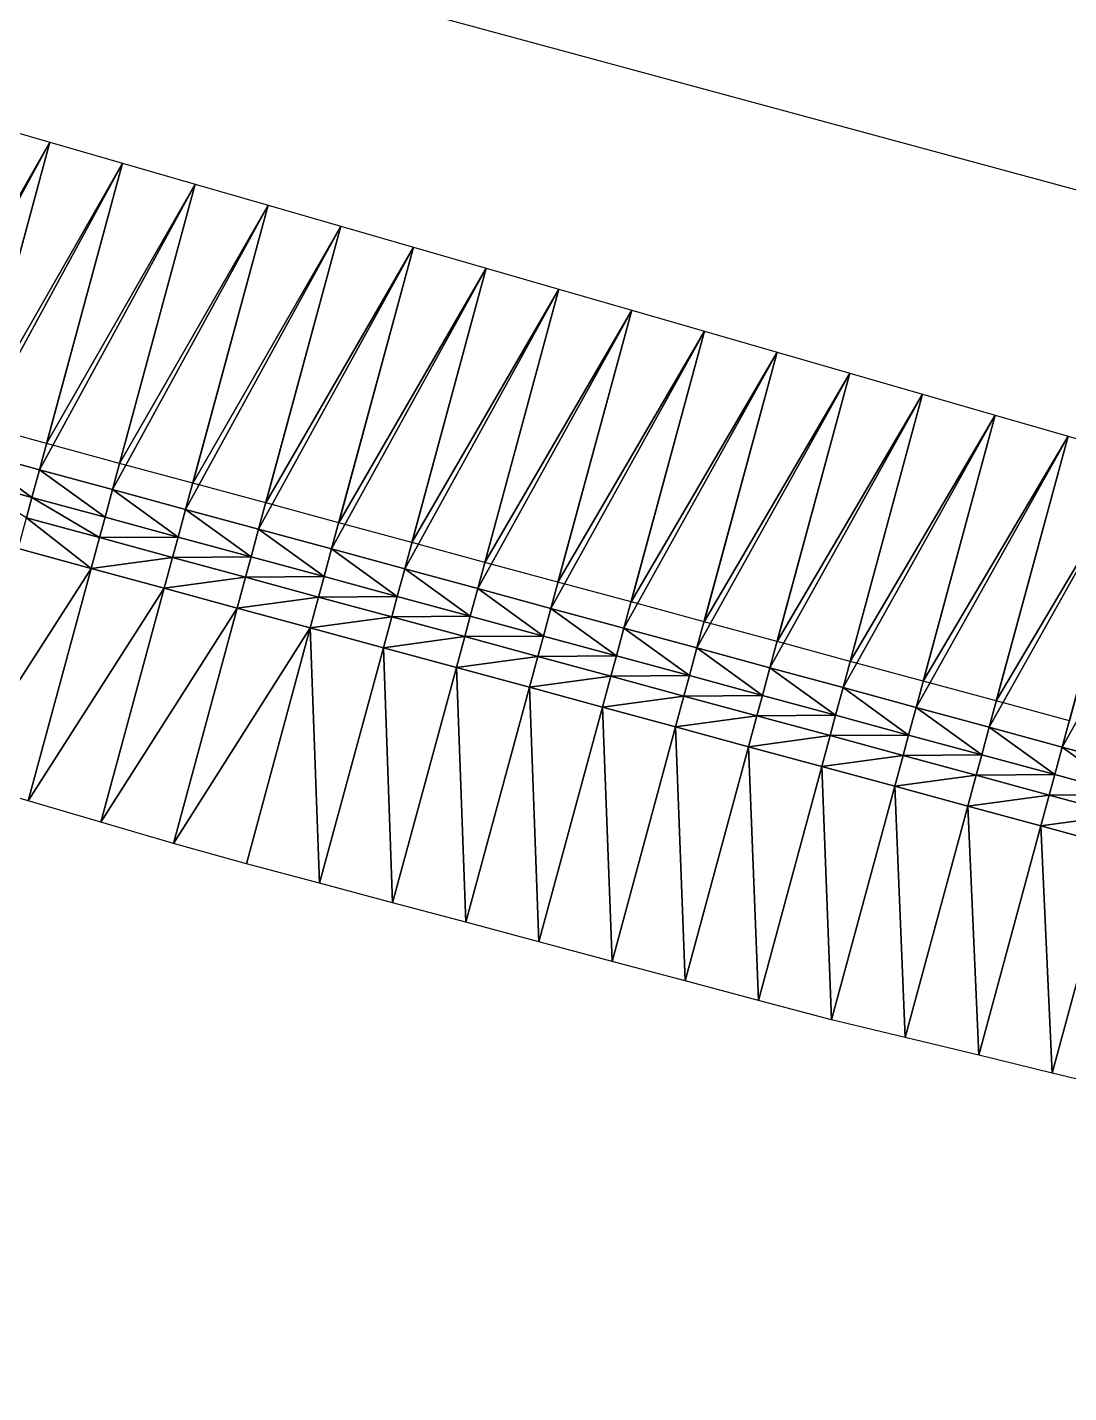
# Model space of a CAD drawing. Header units: metres. Extents: x 1882598 to 1885460, y 3171405 to 3171756.
# Drawn here: x 1883973.87 to 1883987.63, y 3171624.14 to 3171642.17 of the extents above; entities that cross this region are included whole.
import ezdxf

# ---------------------------------------------------------------- set-up
doc = ezdxf.new("R2010")
doc.units = ezdxf.units.M
doc.header["$MEASUREMENT"] = 0
doc.layers.add('Route - 27-28_RD561 IndG - Axe', color=1, linetype='Continuous')
doc.layers.add('Triangles surfaces projet', color=7, linetype='Continuous', true_color=0x848484)

msp = doc.modelspace()

# ---------------------------------------------------------------- linework, layer by layer
at = {"layer": 'Route - 27-28_RD561 IndG - Axe'}
msp.add_line((1883921.327, 3171658.024), (1884164.823, 3171592.026), dxfattribs=at)
at = {"layer": 'Triangles surfaces projet'}
for points in [[(1883974.168, 3171640.658, 151.681), (1883972.1, 3171636.853, 151.583), (1883973.207, 3171640.935, 151.689), (1883974.168, 3171640.658, 151.681)], [(1883974.168, 3171640.658, 152.031), (1883972.194, 3171637.199, 151.942), (1883973.207, 3171640.935, 152.039), (1883974.168, 3171640.658, 152.031)], [(1883974.168, 3171640.658, 151.681), (1883973.065, 3171636.591, 151.576), (1883972.1, 3171636.853, 151.583), (1883974.168, 3171640.658, 151.681)], [(1883973.159, 3171636.938, 151.935), (1883972.194, 3171637.199, 151.942), (1883974.168, 3171640.658, 152.031), (1883973.159, 3171636.938, 151.935)], [(1883974.168, 3171640.658, 151.681), (1883975.129, 3171640.38, 151.674), (1883973.065, 3171636.591, 151.576), (1883974.168, 3171640.658, 151.681)], [(1883975.129, 3171640.38, 152.024), (1883973.159, 3171636.938, 151.935), (1883974.168, 3171640.658, 152.031), (1883975.129, 3171640.38, 152.024)], [(1883975.129, 3171640.38, 151.674), (1883974.031, 3171636.33, 151.569), (1883973.065, 3171636.591, 151.576), (1883975.129, 3171640.38, 151.674)], [(1883974.125, 3171636.676, 151.928), (1883973.159, 3171636.938, 151.935), (1883975.129, 3171640.38, 152.024), (1883974.125, 3171636.676, 151.928)], [(1883975.129, 3171640.38, 151.674), (1883976.089, 3171640.103, 151.666), (1883974.031, 3171636.33, 151.569), (1883975.129, 3171640.38, 151.674)], [(1883976.089, 3171640.103, 152.016), (1883974.125, 3171636.676, 151.928), (1883975.129, 3171640.38, 152.024), (1883976.089, 3171640.103, 152.016)], [(1883974.996, 3171636.068, 151.562), (1883974.031, 3171636.33, 151.569), (1883976.089, 3171640.103, 151.666), (1883974.996, 3171636.068, 151.562)], [(1883975.09, 3171636.414, 151.921), (1883974.125, 3171636.676, 151.928), (1883976.089, 3171640.103, 152.016), (1883975.09, 3171636.414, 151.921)], [(1883976.089, 3171640.103, 151.666), (1883977.05, 3171639.825, 151.659), (1883974.996, 3171636.068, 151.562), (1883976.089, 3171640.103, 151.666)], [(1883977.05, 3171639.825, 152.009), (1883975.09, 3171636.414, 151.921), (1883976.089, 3171640.103, 152.016), (1883977.05, 3171639.825, 152.009)], [(1883974.996, 3171636.068, 151.562), (1883977.05, 3171639.825, 151.659), (1883975.961, 3171635.806, 151.555), (1883974.996, 3171636.068, 151.562)], [(1883976.055, 3171636.153, 151.914), (1883975.09, 3171636.414, 151.921), (1883977.05, 3171639.825, 152.009), (1883976.055, 3171636.153, 151.914)], [(1883977.05, 3171639.825, 151.659), (1883978.011, 3171639.548, 151.651), (1883975.961, 3171635.806, 151.555), (1883977.05, 3171639.825, 151.659)], [(1883978.011, 3171639.548, 152.001), (1883976.055, 3171636.153, 151.914), (1883977.05, 3171639.825, 152.009), (1883978.011, 3171639.548, 152.001)], [(1883975.961, 3171635.806, 151.555), (1883978.011, 3171639.548, 151.651), (1883976.926, 3171635.545, 151.548), (1883975.961, 3171635.806, 151.555)], [(1883977.02, 3171635.891, 151.907), (1883976.055, 3171636.153, 151.914), (1883978.011, 3171639.548, 152.001), (1883977.02, 3171635.891, 151.907)], [(1883978.011, 3171639.548, 151.651), (1883978.972, 3171639.27, 151.644), (1883976.926, 3171635.545, 151.548), (1883978.011, 3171639.548, 151.651)], [(1883978.972, 3171639.27, 151.994), (1883977.02, 3171635.891, 151.907), (1883978.011, 3171639.548, 152.001), (1883978.972, 3171639.27, 151.994)], [(1883976.926, 3171635.545, 151.548), (1883978.972, 3171639.27, 151.644), (1883977.891, 3171635.283, 151.541), (1883976.926, 3171635.545, 151.548)], [(1883977.985, 3171635.63, 151.9), (1883977.02, 3171635.891, 151.907), (1883978.972, 3171639.27, 151.994), (1883977.985, 3171635.63, 151.9)], [(1883978.972, 3171639.27, 151.644), (1883979.933, 3171638.993, 151.636), (1883977.891, 3171635.283, 151.541), (1883978.972, 3171639.27, 151.644)], [(1883979.933, 3171638.993, 151.986), (1883977.985, 3171635.63, 151.9), (1883978.972, 3171639.27, 151.994), (1883979.933, 3171638.993, 151.986)], [(1883979.933, 3171638.993, 151.636), (1883978.857, 3171635.022, 151.533), (1883977.891, 3171635.283, 151.541), (1883979.933, 3171638.993, 151.636)], [(1883978.95, 3171635.368, 151.892), (1883977.985, 3171635.63, 151.9), (1883979.933, 3171638.993, 151.986), (1883978.95, 3171635.368, 151.892)], [(1883980.894, 3171638.715, 151.629), (1883978.857, 3171635.022, 151.533), (1883979.933, 3171638.993, 151.636), (1883980.894, 3171638.715, 151.629)], [(1883980.894, 3171638.715, 151.979), (1883978.95, 3171635.368, 151.892), (1883979.933, 3171638.993, 151.986), (1883980.894, 3171638.715, 151.979)], [(1883978.857, 3171635.022, 151.533), (1883980.894, 3171638.715, 151.629), (1883979.822, 3171634.76, 151.526), (1883978.857, 3171635.022, 151.533)], [(1883979.916, 3171635.106, 151.885), (1883978.95, 3171635.368, 151.892), (1883980.894, 3171638.715, 151.979), (1883979.916, 3171635.106, 151.885)], [(1883981.855, 3171638.437, 151.621), (1883979.822, 3171634.76, 151.526), (1883980.894, 3171638.715, 151.629), (1883981.855, 3171638.437, 151.621)], [(1883981.855, 3171638.437, 151.971), (1883979.916, 3171635.106, 151.885), (1883980.894, 3171638.715, 151.979), (1883981.855, 3171638.437, 151.971)], [(1883981.855, 3171638.437, 151.621), (1883980.787, 3171634.498, 151.519), (1883979.822, 3171634.76, 151.526), (1883981.855, 3171638.437, 151.621)], [(1883980.881, 3171634.845, 151.878), (1883979.916, 3171635.106, 151.885), (1883981.855, 3171638.437, 151.971), (1883980.881, 3171634.845, 151.878)], [(1883980.787, 3171634.498, 151.519), (1883981.855, 3171638.437, 151.621), (1883982.815, 3171638.16, 151.614), (1883980.787, 3171634.498, 151.519)], [(1883982.815, 3171638.16, 151.964), (1883980.881, 3171634.845, 151.878), (1883981.855, 3171638.437, 151.971), (1883982.815, 3171638.16, 151.964)], [(1883980.787, 3171634.498, 151.519), (1883982.815, 3171638.16, 151.614), (1883981.752, 3171634.237, 151.512), (1883980.787, 3171634.498, 151.519)], [(1883981.846, 3171634.583, 151.871), (1883980.881, 3171634.845, 151.878), (1883982.815, 3171638.16, 151.964), (1883981.846, 3171634.583, 151.871)], [(1883981.752, 3171634.237, 151.512), (1883982.815, 3171638.16, 151.614), (1883983.776, 3171637.882, 151.606), (1883981.752, 3171634.237, 151.512)], [(1883983.776, 3171637.882, 151.956), (1883981.846, 3171634.583, 151.871), (1883982.815, 3171638.16, 151.964), (1883983.776, 3171637.882, 151.956)], [(1883981.752, 3171634.237, 151.512), (1883983.776, 3171637.882, 151.606), (1883982.717, 3171633.975, 151.505), (1883981.752, 3171634.237, 151.512)], [(1883982.811, 3171634.322, 151.864), (1883981.846, 3171634.583, 151.871), (1883983.776, 3171637.882, 151.956), (1883982.811, 3171634.322, 151.864)], [(1883983.776, 3171637.882, 151.606), (1883984.737, 3171637.605, 151.599), (1883982.717, 3171633.975, 151.505), (1883983.776, 3171637.882, 151.606)], [(1883984.737, 3171637.605, 151.949), (1883982.811, 3171634.322, 151.864), (1883983.776, 3171637.882, 151.956), (1883984.737, 3171637.605, 151.949)], [(1883982.717, 3171633.975, 151.505), (1883984.737, 3171637.605, 151.599), (1883983.682, 3171633.714, 151.498), (1883982.717, 3171633.975, 151.505)], [(1883983.776, 3171634.06, 151.857), (1883982.811, 3171634.322, 151.864), (1883984.737, 3171637.605, 151.949), (1883983.776, 3171634.06, 151.857)], [(1883983.682, 3171633.714, 151.498), (1883984.737, 3171637.605, 151.599), (1883985.698, 3171637.327, 151.591), (1883983.682, 3171633.714, 151.498)], [(1883985.698, 3171637.327, 151.941), (1883983.776, 3171634.06, 151.857), (1883984.737, 3171637.605, 151.949), (1883985.698, 3171637.327, 151.941)], [(1883984.648, 3171633.452, 151.491), (1883983.682, 3171633.714, 151.498), (1883985.698, 3171637.327, 151.591), (1883984.648, 3171633.452, 151.491)], [(1883984.741, 3171633.798, 151.85), (1883983.776, 3171634.06, 151.857), (1883985.698, 3171637.327, 151.941), (1883984.741, 3171633.798, 151.85)], [(1883985.698, 3171637.327, 151.591), (1883986.659, 3171637.05, 151.584), (1883984.648, 3171633.452, 151.491), (1883985.698, 3171637.327, 151.591)], [(1883986.659, 3171637.05, 151.934), (1883984.741, 3171633.798, 151.85), (1883985.698, 3171637.327, 151.941), (1883986.659, 3171637.05, 151.934)], [(1883986.659, 3171637.05, 151.584), (1883985.613, 3171633.19, 151.484), (1883984.648, 3171633.452, 151.491), (1883986.659, 3171637.05, 151.584)], [(1883985.707, 3171633.537, 151.843), (1883984.741, 3171633.798, 151.85), (1883986.659, 3171637.05, 151.934), (1883985.707, 3171633.537, 151.843)], [(1883987.62, 3171636.772, 151.576), (1883985.613, 3171633.19, 151.484), (1883986.659, 3171637.05, 151.584), (1883987.62, 3171636.772, 151.576)], [(1883987.62, 3171636.772, 151.926), (1883985.707, 3171633.537, 151.843), (1883986.659, 3171637.05, 151.934), (1883987.62, 3171636.772, 151.926)], [(1883985.613, 3171633.19, 151.484), (1883987.62, 3171636.772, 151.576), (1883986.578, 3171632.929, 151.477), (1883985.613, 3171633.19, 151.484)], [(1883986.672, 3171633.275, 151.836), (1883985.707, 3171633.537, 151.843), (1883987.62, 3171636.772, 151.926), (1883986.672, 3171633.275, 151.836)], [(1883988.581, 3171636.495, 151.569), (1883986.578, 3171632.929, 151.477), (1883987.62, 3171636.772, 151.576), (1883988.581, 3171636.495, 151.569)], [(1883988.581, 3171636.495, 151.919), (1883986.672, 3171633.275, 151.836), (1883987.62, 3171636.772, 151.926), (1883988.581, 3171636.495, 151.919)], [(1883973.932, 3171635.964, 151.559), (1883972.966, 3171636.226, 151.566), (1883973.065, 3171636.591, 151.576), (1883973.932, 3171635.964, 151.559)], [(1883974.031, 3171636.33, 151.569), (1883973.932, 3171635.964, 151.559), (1883973.065, 3171636.591, 151.576), (1883974.031, 3171636.33, 151.569)], [(1883986.578, 3171632.929, 151.477), (1883988.581, 3171636.495, 151.569), (1883987.543, 3171632.667, 151.47), (1883986.578, 3171632.929, 151.477)], [(1883987.637, 3171633.014, 151.829), (1883986.672, 3171633.275, 151.836), (1883988.581, 3171636.495, 151.919), (1883987.637, 3171633.014, 151.829)], [(1883989.541, 3171636.217, 151.561), (1883987.543, 3171632.667, 151.47), (1883988.581, 3171636.495, 151.569), (1883989.541, 3171636.217, 151.561)], [(1883973.859, 3171635.695, 151.839), (1883972.966, 3171636.226, 151.566), (1883973.932, 3171635.964, 151.559), (1883973.859, 3171635.695, 151.839)], [(1883974.031, 3171636.33, 151.569), (1883974.897, 3171635.703, 151.552), (1883973.932, 3171635.964, 151.559), (1883974.031, 3171636.33, 151.569)], [(1883974.996, 3171636.068, 151.562), (1883974.897, 3171635.703, 151.552), (1883974.031, 3171636.33, 151.569), (1883974.996, 3171636.068, 151.562)], [(1883989.541, 3171636.217, 151.561), (1883988.508, 3171632.406, 151.463), (1883987.543, 3171632.667, 151.47), (1883989.541, 3171636.217, 151.561)], [(1883974.897, 3171635.703, 151.552), (1883974.996, 3171636.068, 151.562), (1883975.862, 3171635.441, 151.545), (1883974.897, 3171635.703, 151.552)], [(1883974.996, 3171636.068, 151.562), (1883975.961, 3171635.806, 151.555), (1883975.862, 3171635.441, 151.545), (1883974.996, 3171636.068, 151.562)], [(1883974.824, 3171635.433, 151.832), (1883973.859, 3171635.695, 151.839), (1883973.932, 3171635.964, 151.559), (1883974.824, 3171635.433, 151.832)], [(1883973.932, 3171635.964, 151.559), (1883974.897, 3171635.703, 151.552), (1883974.824, 3171635.433, 151.832), (1883973.932, 3171635.964, 151.559)], [(1883973.748, 3171635.287, 152.12), (1883973.859, 3171635.695, 151.839), (1883974.713, 3171635.025, 152.113), (1883973.748, 3171635.287, 152.12)], [(1883974.824, 3171635.433, 151.832), (1883974.713, 3171635.025, 152.113), (1883973.859, 3171635.695, 151.839), (1883974.824, 3171635.433, 151.832)], [(1883975.862, 3171635.441, 151.545), (1883974.824, 3171635.433, 151.832), (1883974.897, 3171635.703, 151.552), (1883975.862, 3171635.441, 151.545)], [(1883975.862, 3171635.441, 151.545), (1883975.961, 3171635.806, 151.555), (1883976.827, 3171635.18, 151.538), (1883975.862, 3171635.441, 151.545)], [(1883976.827, 3171635.18, 151.538), (1883975.961, 3171635.806, 151.555), (1883976.926, 3171635.545, 151.548), (1883976.827, 3171635.18, 151.538)], [(1883976.926, 3171635.545, 151.548), (1883977.792, 3171634.918, 151.531), (1883976.827, 3171635.18, 151.538), (1883976.926, 3171635.545, 151.548)], [(1883977.891, 3171635.283, 151.541), (1883977.792, 3171634.918, 151.531), (1883976.926, 3171635.545, 151.548), (1883977.891, 3171635.283, 151.541)], [(1883974.713, 3171635.025, 152.113), (1883974.824, 3171635.433, 151.832), (1883975.789, 3171635.172, 151.825), (1883974.713, 3171635.025, 152.113)], [(1883974.824, 3171635.433, 151.832), (1883975.862, 3171635.441, 151.545), (1883975.789, 3171635.172, 151.825), (1883974.824, 3171635.433, 151.832)], [(1883975.789, 3171635.172, 151.825), (1883975.862, 3171635.441, 151.545), (1883976.827, 3171635.18, 151.538), (1883975.789, 3171635.172, 151.825)], [(1883974.713, 3171635.025, 152.113), (1883972.922, 3171632.239, 154.221), (1883973.748, 3171635.287, 152.12), (1883974.713, 3171635.025, 152.113)], [(1883975.789, 3171635.172, 151.825), (1883975.678, 3171634.764, 152.106), (1883974.713, 3171635.025, 152.113), (1883975.789, 3171635.172, 151.825)], [(1883975.678, 3171634.764, 152.106), (1883975.789, 3171635.172, 151.825), (1883976.754, 3171634.91, 151.818), (1883975.678, 3171634.764, 152.106)], [(1883975.789, 3171635.172, 151.825), (1883976.827, 3171635.18, 151.538), (1883976.754, 3171634.91, 151.818), (1883975.789, 3171635.172, 151.825)], [(1883977.792, 3171634.918, 151.531), (1883976.754, 3171634.91, 151.818), (1883976.827, 3171635.18, 151.538), (1883977.792, 3171634.918, 151.531)], [(1883977.792, 3171634.918, 151.531), (1883977.891, 3171635.283, 151.541), (1883978.758, 3171634.656, 151.524), (1883977.792, 3171634.918, 151.531)], [(1883978.857, 3171635.022, 151.533), (1883978.758, 3171634.656, 151.524), (1883977.891, 3171635.283, 151.541), (1883978.857, 3171635.022, 151.533)], [(1883973.882, 3171631.957, 154.228), (1883972.922, 3171632.239, 154.221), (1883974.713, 3171635.025, 152.113), (1883973.882, 3171631.957, 154.228)], [(1883975.678, 3171634.764, 152.106), (1883973.882, 3171631.957, 154.228), (1883974.713, 3171635.025, 152.113), (1883975.678, 3171634.764, 152.106)], [(1883979.723, 3171634.395, 151.517), (1883978.758, 3171634.656, 151.524), (1883978.857, 3171635.022, 151.533), (1883979.723, 3171634.395, 151.517)], [(1883979.723, 3171634.395, 151.517), (1883978.857, 3171635.022, 151.533), (1883979.822, 3171634.76, 151.526), (1883979.723, 3171634.395, 151.517)], [(1883974.841, 3171631.675, 154.235), (1883973.882, 3171631.957, 154.228), (1883975.678, 3171634.764, 152.106), (1883974.841, 3171631.675, 154.235)], [(1883976.644, 3171634.502, 152.099), (1883974.841, 3171631.675, 154.235), (1883975.678, 3171634.764, 152.106), (1883976.644, 3171634.502, 152.099)], [(1883975.678, 3171634.764, 152.106), (1883976.754, 3171634.91, 151.818), (1883976.644, 3171634.502, 152.099), (1883975.678, 3171634.764, 152.106)], [(1883976.754, 3171634.91, 151.818), (1883977.719, 3171634.648, 151.811), (1883976.644, 3171634.502, 152.099), (1883976.754, 3171634.91, 151.818)], [(1883977.719, 3171634.648, 151.811), (1883976.754, 3171634.91, 151.818), (1883977.792, 3171634.918, 151.531), (1883977.719, 3171634.648, 151.811)], [(1883977.792, 3171634.918, 151.531), (1883978.758, 3171634.656, 151.524), (1883977.719, 3171634.648, 151.811), (1883977.792, 3171634.918, 151.531)], [(1883980.688, 3171634.133, 151.51), (1883979.723, 3171634.395, 151.517), (1883979.822, 3171634.76, 151.526), (1883980.688, 3171634.133, 151.51)], [(1883980.688, 3171634.133, 151.51), (1883979.822, 3171634.76, 151.526), (1883980.787, 3171634.498, 151.519), (1883980.688, 3171634.133, 151.51)], [(1883976.644, 3171634.502, 152.099), (1883977.719, 3171634.648, 151.811), (1883977.609, 3171634.241, 152.092), (1883976.644, 3171634.502, 152.099)], [(1883977.609, 3171634.241, 152.092), (1883977.719, 3171634.648, 151.811), (1883978.684, 3171634.387, 151.804), (1883977.609, 3171634.241, 152.092)], [(1883978.684, 3171634.387, 151.804), (1883977.719, 3171634.648, 151.811), (1883978.758, 3171634.656, 151.524), (1883978.684, 3171634.387, 151.804)], [(1883978.684, 3171634.387, 151.804), (1883978.758, 3171634.656, 151.524), (1883979.723, 3171634.395, 151.517), (1883978.684, 3171634.387, 151.804)], [(1883975.801, 3171631.393, 154.242), (1883974.841, 3171631.675, 154.235), (1883976.644, 3171634.502, 152.099), (1883975.801, 3171631.393, 154.242)], [(1883975.801, 3171631.393, 154.242), (1883976.644, 3171634.502, 152.099), (1883977.609, 3171634.241, 152.092), (1883975.801, 3171631.393, 154.242)], [(1883979.65, 3171634.125, 151.796), (1883978.684, 3171634.387, 151.804), (1883979.723, 3171634.395, 151.517), (1883979.65, 3171634.125, 151.796)], [(1883980.688, 3171634.133, 151.51), (1883979.65, 3171634.125, 151.796), (1883979.723, 3171634.395, 151.517), (1883980.688, 3171634.133, 151.51)], [(1883980.787, 3171634.498, 151.519), (1883981.653, 3171633.872, 151.503), (1883980.688, 3171634.133, 151.51), (1883980.787, 3171634.498, 151.519)], [(1883981.653, 3171633.872, 151.503), (1883980.787, 3171634.498, 151.519), (1883981.752, 3171634.237, 151.512), (1883981.653, 3171633.872, 151.503)], [(1883975.801, 3171631.393, 154.242), (1883977.609, 3171634.241, 152.092), (1883976.764, 3171631.125, 154.24), (1883975.801, 3171631.393, 154.242)], [(1883977.609, 3171634.241, 152.092), (1883977.73, 3171630.867, 154.23), (1883976.764, 3171631.125, 154.24), (1883977.609, 3171634.241, 152.092)], [(1883978.684, 3171634.387, 151.804), (1883978.574, 3171633.979, 152.085), (1883977.609, 3171634.241, 152.092), (1883978.684, 3171634.387, 151.804)], [(1883978.574, 3171633.979, 152.085), (1883977.73, 3171630.867, 154.23), (1883977.609, 3171634.241, 152.092), (1883978.574, 3171633.979, 152.085)], [(1883978.684, 3171634.387, 151.804), (1883979.65, 3171634.125, 151.796), (1883978.574, 3171633.979, 152.085), (1883978.684, 3171634.387, 151.804)], [(1883982.618, 3171633.61, 151.496), (1883981.653, 3171633.872, 151.503), (1883981.752, 3171634.237, 151.512), (1883982.618, 3171633.61, 151.496)], [(1883982.717, 3171633.975, 151.505), (1883982.618, 3171633.61, 151.496), (1883981.752, 3171634.237, 151.512), (1883982.717, 3171633.975, 151.505)], [(1883978.574, 3171633.979, 152.085), (1883979.65, 3171634.125, 151.796), (1883979.539, 3171633.717, 152.078), (1883978.574, 3171633.979, 152.085)], [(1883979.539, 3171633.717, 152.078), (1883979.65, 3171634.125, 151.796), (1883980.615, 3171633.863, 151.789), (1883979.539, 3171633.717, 152.078)], [(1883980.615, 3171633.863, 151.789), (1883979.65, 3171634.125, 151.796), (1883980.688, 3171634.133, 151.51), (1883980.615, 3171633.863, 151.789)], [(1883980.615, 3171633.863, 151.789), (1883980.688, 3171634.133, 151.51), (1883981.653, 3171633.872, 151.503), (1883980.615, 3171633.863, 151.789)], [(1883977.73, 3171630.867, 154.23), (1883978.574, 3171633.979, 152.085), (1883978.697, 3171630.609, 154.22), (1883977.73, 3171630.867, 154.23)], [(1883979.539, 3171633.717, 152.078), (1883978.697, 3171630.609, 154.22), (1883978.574, 3171633.979, 152.085), (1883979.539, 3171633.717, 152.078)], [(1883979.539, 3171633.717, 152.078), (1883980.615, 3171633.863, 151.789), (1883980.504, 3171633.456, 152.07), (1883979.539, 3171633.717, 152.078)], [(1883980.615, 3171633.863, 151.789), (1883981.58, 3171633.602, 151.782), (1883980.504, 3171633.456, 152.07), (1883980.615, 3171633.863, 151.789)], [(1883981.58, 3171633.602, 151.782), (1883980.615, 3171633.863, 151.789), (1883981.653, 3171633.872, 151.503), (1883981.58, 3171633.602, 151.782)], [(1883981.58, 3171633.602, 151.782), (1883981.653, 3171633.872, 151.503), (1883982.618, 3171633.61, 151.496), (1883981.58, 3171633.602, 151.782)], [(1883982.717, 3171633.975, 151.505), (1883983.583, 3171633.348, 151.489), (1883982.618, 3171633.61, 151.496), (1883982.717, 3171633.975, 151.505)], [(1883983.583, 3171633.348, 151.489), (1883982.717, 3171633.975, 151.505), (1883983.682, 3171633.714, 151.498), (1883983.583, 3171633.348, 151.489)], [(1883978.697, 3171630.609, 154.22), (1883979.539, 3171633.717, 152.078), (1883979.663, 3171630.352, 154.21), (1883978.697, 3171630.609, 154.22)], [(1883979.663, 3171630.352, 154.21), (1883979.539, 3171633.717, 152.078), (1883980.504, 3171633.456, 152.07), (1883979.663, 3171630.352, 154.21)], [(1883983.583, 3171633.348, 151.489), (1883983.682, 3171633.714, 151.498), (1883984.549, 3171633.087, 151.482), (1883983.583, 3171633.348, 151.489)], [(1883984.648, 3171633.452, 151.491), (1883984.549, 3171633.087, 151.482), (1883983.682, 3171633.714, 151.498), (1883984.648, 3171633.452, 151.491)], [(1883980.504, 3171633.456, 152.07), (1883981.58, 3171633.602, 151.782), (1883981.469, 3171633.194, 152.063), (1883980.504, 3171633.456, 152.07)], [(1883981.58, 3171633.602, 151.782), (1883982.545, 3171633.34, 151.775), (1883981.469, 3171633.194, 152.063), (1883981.58, 3171633.602, 151.782)], [(1883982.618, 3171633.61, 151.496), (1883982.545, 3171633.34, 151.775), (1883981.58, 3171633.602, 151.782), (1883982.618, 3171633.61, 151.496)], [(1883982.545, 3171633.34, 151.775), (1883982.618, 3171633.61, 151.496), (1883983.583, 3171633.348, 151.489), (1883982.545, 3171633.34, 151.775)], [(1883979.663, 3171630.352, 154.21), (1883980.504, 3171633.456, 152.07), (1883980.629, 3171630.094, 154.2), (1883979.663, 3171630.352, 154.21)], [(1883980.629, 3171630.094, 154.2), (1883980.504, 3171633.456, 152.07), (1883981.469, 3171633.194, 152.063), (1883980.629, 3171630.094, 154.2)], [(1883982.545, 3171633.34, 151.775), (1883982.435, 3171632.932, 152.056), (1883981.469, 3171633.194, 152.063), (1883982.545, 3171633.34, 151.775)], [(1883982.545, 3171633.34, 151.775), (1883983.51, 3171633.079, 151.768), (1883982.435, 3171632.932, 152.056), (1883982.545, 3171633.34, 151.775)], [(1883983.51, 3171633.079, 151.768), (1883982.545, 3171633.34, 151.775), (1883983.583, 3171633.348, 151.489), (1883983.51, 3171633.079, 151.768)], [(1883984.549, 3171633.087, 151.482), (1883983.51, 3171633.079, 151.768), (1883983.583, 3171633.348, 151.489), (1883984.549, 3171633.087, 151.482)], [(1883984.549, 3171633.087, 151.482), (1883984.648, 3171633.452, 151.491), (1883985.514, 3171632.825, 151.475), (1883984.549, 3171633.087, 151.482)], [(1883985.514, 3171632.825, 151.475), (1883984.648, 3171633.452, 151.491), (1883985.613, 3171633.19, 151.484), (1883985.514, 3171632.825, 151.475)], [(1883981.469, 3171633.194, 152.063), (1883981.595, 3171629.836, 154.191), (1883980.629, 3171630.094, 154.2), (1883981.469, 3171633.194, 152.063)], [(1883982.435, 3171632.932, 152.056), (1883981.595, 3171629.836, 154.191), (1883981.469, 3171633.194, 152.063), (1883982.435, 3171632.932, 152.056)], [(1883985.514, 3171632.825, 151.475), (1883985.613, 3171633.19, 151.484), (1883986.479, 3171632.564, 151.467), (1883985.514, 3171632.825, 151.475)], [(1883986.479, 3171632.564, 151.467), (1883985.613, 3171633.19, 151.484), (1883986.578, 3171632.929, 151.477), (1883986.479, 3171632.564, 151.467)], [(1883983.4, 3171632.671, 152.049), (1883982.435, 3171632.932, 152.056), (1883983.51, 3171633.079, 151.768), (1883983.4, 3171632.671, 152.049)], [(1883983.4, 3171632.671, 152.049), (1883983.51, 3171633.079, 151.768), (1883984.475, 3171632.817, 151.761), (1883983.4, 3171632.671, 152.049)], [(1883984.549, 3171633.087, 151.482), (1883984.475, 3171632.817, 151.761), (1883983.51, 3171633.079, 151.768), (1883984.549, 3171633.087, 151.482)], [(1883984.475, 3171632.817, 151.761), (1883984.549, 3171633.087, 151.482), (1883985.514, 3171632.825, 151.475), (1883984.475, 3171632.817, 151.761)], [(1883982.562, 3171629.579, 154.181), (1883981.595, 3171629.836, 154.191), (1883982.435, 3171632.932, 152.056), (1883982.562, 3171629.579, 154.181)], [(1883982.435, 3171632.932, 152.056), (1883983.4, 3171632.671, 152.049), (1883982.562, 3171629.579, 154.181), (1883982.435, 3171632.932, 152.056)], [(1883983.4, 3171632.671, 152.049), (1883984.475, 3171632.817, 151.761), (1883984.365, 3171632.409, 152.042), (1883983.4, 3171632.671, 152.049)], [(1883984.365, 3171632.409, 152.042), (1883984.475, 3171632.817, 151.761), (1883985.441, 3171632.555, 151.754), (1883984.365, 3171632.409, 152.042)], [(1883984.475, 3171632.817, 151.761), (1883985.514, 3171632.825, 151.475), (1883985.441, 3171632.555, 151.754), (1883984.475, 3171632.817, 151.761)], [(1883986.479, 3171632.564, 151.467), (1883985.441, 3171632.555, 151.754), (1883985.514, 3171632.825, 151.475), (1883986.479, 3171632.564, 151.467)], [(1883986.479, 3171632.564, 151.467), (1883986.578, 3171632.929, 151.477), (1883987.444, 3171632.302, 151.46), (1883986.479, 3171632.564, 151.467)], [(1883987.543, 3171632.667, 151.47), (1883987.444, 3171632.302, 151.46), (1883986.578, 3171632.929, 151.477), (1883987.543, 3171632.667, 151.47)], [(1883983.4, 3171632.671, 152.049), (1883983.528, 3171629.321, 154.171), (1883982.562, 3171629.579, 154.181), (1883983.4, 3171632.671, 152.049)], [(1883983.528, 3171629.321, 154.171), (1883983.4, 3171632.671, 152.049), (1883984.365, 3171632.409, 152.042), (1883983.528, 3171629.321, 154.171)], [(1883988.409, 3171632.04, 151.453), (1883987.444, 3171632.302, 151.46), (1883987.543, 3171632.667, 151.47), (1883988.409, 3171632.04, 151.453)], [(1883988.409, 3171632.04, 151.453), (1883987.543, 3171632.667, 151.47), (1883988.508, 3171632.406, 151.463), (1883988.409, 3171632.04, 151.453)], [(1883984.365, 3171632.409, 152.042), (1883985.441, 3171632.555, 151.754), (1883985.33, 3171632.148, 152.035), (1883984.365, 3171632.409, 152.042)], [(1883986.406, 3171632.294, 151.747), (1883985.33, 3171632.148, 152.035), (1883985.441, 3171632.555, 151.754), (1883986.406, 3171632.294, 151.747)], [(1883986.406, 3171632.294, 151.747), (1883985.441, 3171632.555, 151.754), (1883986.479, 3171632.564, 151.467), (1883986.406, 3171632.294, 151.747)], [(1883986.479, 3171632.564, 151.467), (1883987.444, 3171632.302, 151.46), (1883986.406, 3171632.294, 151.747), (1883986.479, 3171632.564, 151.467)], [(1883984.494, 3171629.064, 154.161), (1883983.528, 3171629.321, 154.171), (1883984.365, 3171632.409, 152.042), (1883984.494, 3171629.064, 154.161)], [(1883984.494, 3171629.064, 154.161), (1883984.365, 3171632.409, 152.042), (1883985.33, 3171632.148, 152.035), (1883984.494, 3171629.064, 154.161)], [(1883985.33, 3171632.148, 152.035), (1883986.406, 3171632.294, 151.747), (1883986.295, 3171631.886, 152.028), (1883985.33, 3171632.148, 152.035)], [(1883986.406, 3171632.294, 151.747), (1883987.371, 3171632.032, 151.74), (1883986.295, 3171631.886, 152.028), (1883986.406, 3171632.294, 151.747)], [(1883987.371, 3171632.032, 151.74), (1883986.406, 3171632.294, 151.747), (1883987.444, 3171632.302, 151.46), (1883987.371, 3171632.032, 151.74)], [(1883987.444, 3171632.302, 151.46), (1883988.409, 3171632.04, 151.453), (1883987.371, 3171632.032, 151.74), (1883987.444, 3171632.302, 151.46)], [(1883984.494, 3171629.064, 154.161), (1883985.33, 3171632.148, 152.035), (1883985.467, 3171628.829, 154.135), (1883984.494, 3171629.064, 154.161)], [(1883986.295, 3171631.886, 152.028), (1883985.467, 3171628.829, 154.135), (1883985.33, 3171632.148, 152.035), (1883986.295, 3171631.886, 152.028)], [(1883986.295, 3171631.886, 152.028), (1883986.439, 3171628.595, 154.109), (1883985.467, 3171628.829, 154.135), (1883986.295, 3171631.886, 152.028)], [(1883986.295, 3171631.886, 152.028), (1883987.371, 3171632.032, 151.74), (1883987.26, 3171631.624, 152.021), (1883986.295, 3171631.886, 152.028)], [(1883986.439, 3171628.595, 154.109), (1883986.295, 3171631.886, 152.028), (1883987.26, 3171631.624, 152.021), (1883986.439, 3171628.595, 154.109)], [(1883988.336, 3171631.771, 151.733), (1883987.26, 3171631.624, 152.021), (1883987.371, 3171632.032, 151.74), (1883988.336, 3171631.771, 151.733)], [(1883988.336, 3171631.771, 151.733), (1883987.371, 3171632.032, 151.74), (1883988.409, 3171632.04, 151.453), (1883988.336, 3171631.771, 151.733)], [(1883988.226, 3171631.363, 152.014), (1883987.26, 3171631.624, 152.021), (1883988.336, 3171631.771, 151.733), (1883988.226, 3171631.363, 152.014)], [(1883986.439, 3171628.595, 154.109), (1883987.26, 3171631.624, 152.021), (1883987.412, 3171628.36, 154.084), (1883986.439, 3171628.595, 154.109)], [(1883987.26, 3171631.624, 152.021), (1883988.226, 3171631.363, 152.014), (1883987.412, 3171628.36, 154.084), (1883987.26, 3171631.624, 152.021)], [(1883988.226, 3171631.363, 152.014), (1883988.384, 3171628.126, 154.058), (1883987.412, 3171628.36, 154.084), (1883988.226, 3171631.363, 152.014)]]:
    msp.add_3dface(points, dxfattribs=at)

doc.saveas('drawing.dxf')
